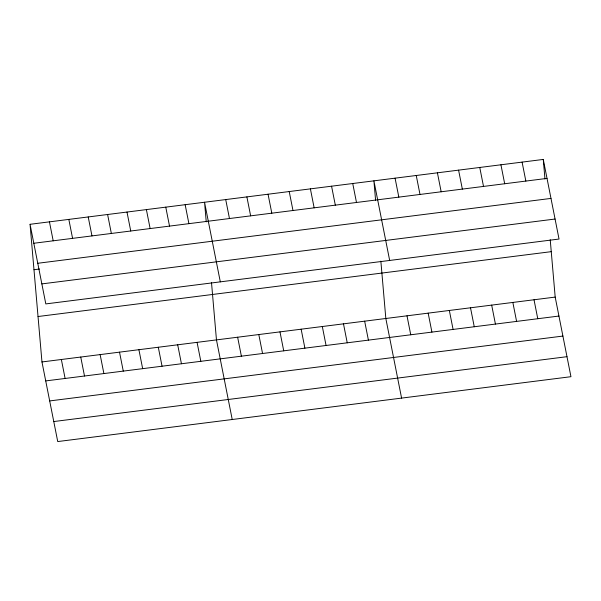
<?xml version="1.0" encoding="UTF-8"?>
<svg xmlns="http://www.w3.org/2000/svg" width="601" height="601" viewBox="0 0 601 601"><rect width="100%" height="100%" fill="white"/><g stroke="black" fill="none" stroke-linecap="round" stroke-linejoin="round"><path stroke-width="0.9" d="M30.05 224.301L543.266 159.438L559.035 239.048L45.811 303.911L30.05 224.301L41.965 361.952L57.734 441.562L570.95 376.699L555.189 297.089L550.223 239.731M33.806 243.262L547.023 178.399M37.765 263.276L550.989 198.413M33.987 269.721L39.523 269.023M41.852 283.897L555.069 219.034M38.036 316.524L551.252 251.661M41.965 361.952L555.189 297.089M45.721 380.914L558.938 316.051M49.688 400.927L562.904 336.064M53.767 421.549L566.983 356.686M522.096 162.112L525.852 181.074M534.019 299.764L537.767 318.725M500.926 164.787L504.682 183.748M512.848 302.438L516.597 321.4M479.756 167.461L483.512 186.423M491.678 305.113L495.427 324.074M458.586 170.136L462.342 189.105M470.508 307.787L474.257 326.756M437.415 172.81L441.172 191.779M449.338 310.462L453.086 329.431M416.245 175.484L420.001 194.454M428.167 313.136L431.916 332.105M395.075 178.166L398.831 197.128M406.997 315.818L410.746 334.78M389.673 260.458L373.905 180.841L375.602 200.434M401.588 398.11L385.827 318.492L380.861 261.135M352.734 183.515L356.491 202.477M364.657 321.167L368.405 340.128M331.564 186.19L335.32 205.151M343.487 323.841L347.235 342.81M310.394 188.864L314.15 207.833M322.316 326.516L326.065 345.485M289.224 191.539L292.98 210.508M301.146 329.19L304.895 348.159M268.054 194.213L271.81 213.182M279.976 331.872L283.725 350.834M246.883 196.895L250.64 215.857M258.806 334.547L262.554 353.508M225.713 199.57L229.469 218.531M237.635 337.221L241.384 356.183M220.312 281.861L204.543 202.244L206.241 221.837M232.226 419.513L216.465 339.896L211.499 282.538M185.153 204.693L188.909 223.662M197.075 342.345L200.832 361.314M165.771 207.142L169.52 226.111M177.686 344.794L181.442 363.763M146.381 209.591L150.137 228.56M158.296 347.25L162.052 366.212M126.991 212.048L130.748 231.009M138.906 349.699L142.662 368.661M107.602 214.497L111.358 233.458M119.524 352.148L123.273 371.11M88.212 216.946L91.968 235.908M100.134 354.598L103.89 373.559M68.83 219.395L72.578 238.364M80.744 357.047L84.501 376.016M49.44 221.844L53.196 240.813M61.355 359.496L65.111 378.465M543.266 159.438L544.964 179.03"/></g></svg>
